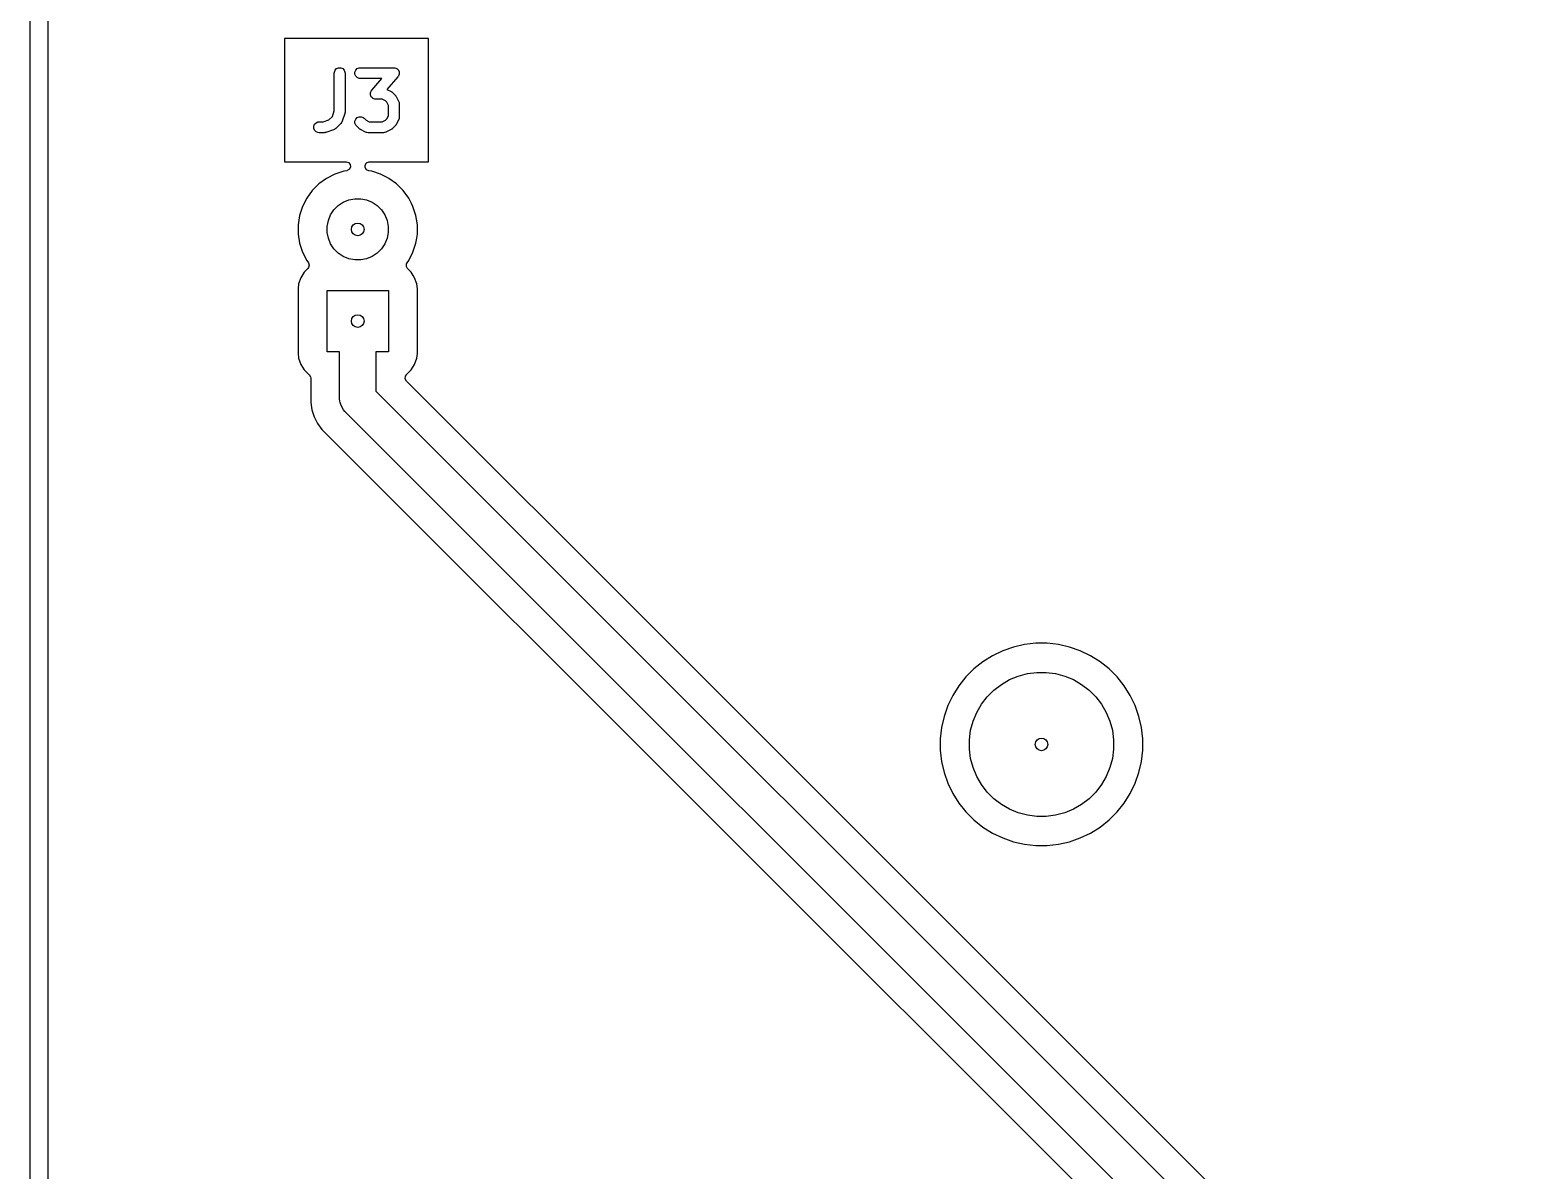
# Model space of a CAD drawing. Extents: x 20 to 124, y -124 to -20.
# Drawn here: x 20 to 61.54, y -72 to -40.43 of the extents above; entities that cross this region are included whole.
import ezdxf

# ---------------------------------------------------------------- set-up
doc = ezdxf.new("R2010")
doc.units = 0
doc.layers.add('BLACK', color=7, linetype='CONTINUOUS')
doc.layers.add('WHITE', color=7, linetype='CONTINUOUS')

msp = doc.modelspace()

# ---------------------------------------------------------------- linework, layer by layer
at = {"layer": 'BLACK', "linetype": 'CONTINUOUS'}
for p, q in [((20.5005, -44.078053), (20.5005, -35.011723)), ((31.027225, -40.663687), (27.043071, -40.663687)), ((27.043071, -40.663687), (27.043071, -44.078053)), ((31.027225, -44.078053), (31.027225, -40.663687)), ((28.422882, -41.591564), (28.44528, -41.537492)), ((28.44528, -41.537492), (28.486664, -41.496108)), ((28.486664, -41.496108), (28.540736, -41.47371)), ((28.540736, -41.47371), (28.599264, -41.47371)), ((28.599264, -41.47371), (28.653336, -41.496108)), ((28.653336, -41.496108), (28.69472, -41.537492)), ((28.69472, -41.537492), (28.717118, -41.591564)), ((28.99431, -41.591564), (29.016708, -41.537492)), ((29.016708, -41.537492), (29.058092, -41.496108)), ((29.058092, -41.496108), (29.112164, -41.47371)), ((29.112164, -41.47371), (29.141428, -41.470828)), ((29.141428, -41.470828), (30.07, -41.470828)), ((30.07, -41.470828), (30.085477, -41.472352)), ((30.085477, -41.472352), (30.089412, -41.47209)), ((30.089412, -41.47209), (30.092122, -41.473006)), ((30.092122, -41.473006), (30.099264, -41.47371)), ((30.099264, -41.47371), (30.121778, -41.483036)), ((30.121778, -41.483036), (30.144854, -41.49084)), ((30.144854, -41.49084), (30.148661, -41.494171)), ((30.148661, -41.494171), (30.153336, -41.496108)), ((30.153336, -41.496108), (30.170565, -41.513337)), ((30.170565, -41.513337), (30.188901, -41.529381)), ((30.188901, -41.529381), (30.191143, -41.533915)), ((30.191143, -41.533915), (30.19472, -41.537492)), ((30.19472, -41.537492), (30.204046, -41.560008)), ((28.42, -41.620828), (28.422882, -41.591564)), ((28.42, -42.667916), (28.42, -41.620828)), ((28.717118, -41.591564), (28.72, -41.620828)), ((28.72, -41.620828), (28.72, -42.692257)), ((28.99431, -41.650092), (28.99431, -41.591564)), ((29.016708, -41.704164), (28.99431, -41.650092)), ((29.058092, -41.745548), (29.016708, -41.704164)), ((29.112164, -41.767946), (29.058092, -41.745548)), ((29.141428, -41.770828), (29.112164, -41.767946)), ((29.739435, -41.770828), (29.141428, -41.770828)), ((29.457113, -42.093481), (29.739435, -41.770828)), ((30.182886, -41.719604), (29.875952, -42.070386)), ((30.191929, -41.706954), (30.182886, -41.719604)), ((30.19472, -41.704164), (30.191929, -41.706954)), ((30.195815, -41.701519), (30.19472, -41.704164)), ((30.199988, -41.695683), (30.195815, -41.701519)), ((30.207793, -41.672603), (30.199988, -41.695683)), ((30.204046, -41.560008), (30.214845, -41.581844)), ((30.217118, -41.650092), (30.207793, -41.672603)), ((30.214845, -41.581844), (30.215181, -41.586888)), ((30.215181, -41.586888), (30.217118, -41.591564)), ((30.217118, -41.591564), (30.217118, -41.615939)), ((30.217118, -41.615939), (30.218738, -41.64024)), ((30.218738, -41.64024), (30.217118, -41.64503)), ((30.217118, -41.64503), (30.217118, -41.650092)), ((29.421261, -42.172845), (29.422882, -42.168052)), ((29.422882, -42.197154), (29.421261, -42.172845)), ((29.422882, -42.162993), (29.432205, -42.140484)), ((29.422882, -42.168052), (29.422882, -42.162993)), ((29.422882, -42.221521), (29.422882, -42.197154)), ((29.424818, -42.226196), (29.422882, -42.221521)), ((29.425155, -42.231241), (29.424818, -42.226196)), ((29.435953, -42.253076), (29.425155, -42.231241)), ((29.432205, -42.140484), (29.440012, -42.117403)), ((29.44528, -42.275593), (29.435953, -42.253076)), ((29.440012, -42.117403), (29.444183, -42.111566)), ((29.444183, -42.111566), (29.44528, -42.108921)), ((29.44528, -42.108921), (29.448069, -42.106131)), ((29.448856, -42.279169), (29.44528, -42.275593)), ((29.448069, -42.106131), (29.457113, -42.093481)), ((29.451099, -42.283704), (29.448856, -42.279169)), ((29.469434, -42.299747), (29.451099, -42.283704)), ((29.486664, -42.316977), (29.469434, -42.299747)), ((29.491338, -42.318913), (29.486664, -42.316977)), ((29.495146, -42.322245), (29.491338, -42.318913)), ((29.518227, -42.330051), (29.495146, -42.322245)), ((29.540736, -42.339375), (29.518227, -42.330051)), ((29.547873, -42.340077), (29.540736, -42.339375)), ((29.550588, -42.340996), (29.547873, -42.340077)), ((29.554527, -42.340733), (29.550588, -42.340996)), ((29.57, -42.342257), (29.554527, -42.340733)), ((29.748876, -42.342257), (29.57, -42.342257)), ((29.838289, -42.386963), (29.748876, -42.342257)), ((29.875952, -42.070386), (29.994225, -42.129521)), ((29.994225, -42.129521), (30.006819, -42.137449)), ((30.006819, -42.137449), (30.010479, -42.138965)), ((30.010479, -42.138965), (30.014599, -42.142346)), ((30.014599, -42.142346), (30.01911, -42.145186)), ((30.01911, -42.145186), (30.021704, -42.148177)), ((30.021704, -42.148177), (30.03321, -42.15762)), ((30.03321, -42.15762), (30.104638, -42.229049)), ((30.104638, -42.229049), (30.114076, -42.240549)), ((30.114076, -42.240549), (30.11707, -42.243146)), ((30.11707, -42.243146), (30.11991, -42.247658)), ((30.11991, -42.247658), (30.123292, -42.251779)), ((30.123292, -42.251779), (30.124807, -42.255438)), ((30.124807, -42.255438), (30.132735, -42.268032)), ((30.132735, -42.268032), (30.204164, -42.410888)), ((28.367466, -42.825514), (28.42, -42.667916)), ((28.712302, -42.739692), (28.640873, -42.953977)), ((28.715601, -42.725182), (28.712302, -42.739692)), ((28.717118, -42.721521), (28.715601, -42.725182)), ((28.71764, -42.716212), (28.717118, -42.721521)), ((28.718822, -42.711018), (28.71764, -42.716212)), ((28.72, -42.692257), (28.718541, -42.707068)), ((28.718541, -42.707068), (28.718822, -42.711018)), ((29.875292, -42.423967), (29.838289, -42.386963)), ((29.92, -42.513381), (29.875292, -42.423967)), ((29.92, -42.799703), (29.92, -42.513381)), ((30.204164, -42.410888), (30.214673, -42.438352)), ((30.214673, -42.438352), (30.215054, -42.443726)), ((30.215054, -42.443726), (30.217118, -42.448707)), ((30.217118, -42.448707), (30.22, -42.477971)), ((30.22, -42.477971), (30.22, -42.835114)), ((27.851453, -43.091564), (27.873851, -43.037492)), ((27.851453, -43.150092), (27.851453, -43.091564)), ((27.873851, -43.204164), (27.851453, -43.150092)), ((27.873851, -43.037492), (27.915235, -42.996108)), ((27.915235, -43.245548), (27.873851, -43.204164)), ((27.915235, -42.996108), (27.969307, -42.97371)), ((27.969307, -42.97371), (27.998571, -42.970828)), ((27.998571, -42.970828), (28.117085, -42.970828)), ((28.117085, -42.970828), (28.274687, -42.918294)), ((28.403148, -43.191703), (28.188862, -43.263131)), ((28.274687, -42.918294), (28.367466, -42.825514)), ((28.429999, -43.179715), (28.403148, -43.191703)), ((28.43407, -43.176183), (28.429999, -43.179715)), ((28.43905, -43.174121), (28.43407, -43.176183)), ((28.46178, -43.155466), (28.43905, -43.174121)), ((28.604637, -43.012608), (28.46178, -43.155466)), ((28.623292, -42.989877), (28.604637, -43.012608)), ((28.625354, -42.984897), (28.623292, -42.989877)), ((28.628885, -42.980827), (28.625354, -42.984897)), ((28.640873, -42.953977), (28.628885, -42.980827)), ((28.99431, -42.948708), (29.016707, -42.894636)), ((28.99431, -43.007234), (28.99431, -42.948708)), ((29.016707, -43.061306), (28.99431, -43.007234)), ((29.016707, -42.894636), (29.058093, -42.85325)), ((29.035362, -43.084037), (29.016707, -43.061306)), ((29.106791, -43.155466), (29.035362, -43.084037)), ((29.058093, -42.85325), (29.112165, -42.830853)), ((29.118295, -43.164907), (29.106791, -43.155466)), ((29.112165, -42.830853), (29.170691, -42.830853)), ((29.12089, -43.167899), (29.118295, -43.164907)), ((29.125399, -43.170737), (29.12089, -43.167899)), ((29.129522, -43.174121), (29.125399, -43.170737)), ((29.133183, -43.175637), (29.129522, -43.174121)), ((29.145775, -43.183564), (29.133183, -43.175637)), ((29.288633, -43.254992), (29.145775, -43.183564)), ((29.170691, -42.830853), (29.224763, -42.85325)), ((29.224763, -42.85325), (29.247494, -42.871905)), ((29.247494, -42.871905), (29.30171, -42.926121)), ((29.30171, -42.926121), (29.391124, -42.970828)), ((29.391124, -42.970828), (29.748876, -42.970828)), ((29.748876, -42.970828), (29.838289, -42.926121)), ((29.838289, -42.926121), (29.875292, -42.889117)), ((29.994225, -43.183564), (29.851366, -43.254992)), ((29.875292, -42.889117), (29.92, -42.799703)), ((30.006819, -43.175635), (29.994225, -43.183564)), ((30.010479, -43.17412), (30.006819, -43.175635)), ((30.014599, -43.170738), (30.010479, -43.17412)), ((30.01911, -43.167899), (30.014599, -43.170738)), ((30.021704, -43.164907), (30.01911, -43.167899)), ((30.03321, -43.155465), (30.021704, -43.164907)), ((30.104638, -43.084036), (30.03321, -43.155465)), ((30.114076, -43.072535), (30.104638, -43.084036)), ((30.11707, -43.069939), (30.114076, -43.072535)), ((30.11991, -43.065426), (30.11707, -43.069939)), ((30.123292, -43.061306), (30.11991, -43.065426)), ((30.124807, -43.057646), (30.123292, -43.061306)), ((30.132735, -43.045053), (30.124807, -43.057646)), ((30.204164, -42.902197), (30.132735, -43.045053)), ((30.214673, -42.874733), (30.204164, -42.902197)), ((30.215054, -42.869358), (30.214673, -42.874733)), ((30.217118, -42.864378), (30.215054, -42.869358)), ((30.22, -42.835114), (30.217118, -42.864378)), ((27.969307, -43.267946), (27.915235, -43.245548)), ((27.998571, -43.270828), (27.969307, -43.267946)), ((28.141428, -43.270828), (27.998571, -43.270828)), ((28.156233, -43.269369), (28.141428, -43.270828)), ((28.160188, -43.269651), (28.156233, -43.269369)), ((28.165389, -43.268468), (28.160188, -43.269651)), ((28.170692, -43.267946), (28.165389, -43.268468)), ((28.174349, -43.26643), (28.170692, -43.267946)), ((28.188862, -43.263131), (28.174349, -43.26643)), ((29.316096, -43.265502), (29.288633, -43.254992)), ((29.321471, -43.265883), (29.316096, -43.265502)), ((29.32645, -43.267946), (29.321471, -43.265883)), ((29.355714, -43.270828), (29.32645, -43.267946)), ((29.784285, -43.270828), (29.355714, -43.270828)), ((29.813549, -43.267946), (29.784285, -43.270828)), ((29.818527, -43.265883), (29.813549, -43.267946)), ((29.823903, -43.265502), (29.818527, -43.265883)), ((29.851366, -43.254992), (29.823903, -43.265502)), ((20.5005, -80.448053), (20.5005, -44.078053)), ((27.043071, -44.078053), (28.746907, -44.078053)), ((28.436423, -44.417922), (28.204945, -44.535868)), ((28.683506, -44.33764), (28.436423, -44.417922)), ((28.766305, -44.324526), (28.683506, -44.33764)), ((28.746907, -44.078053), (28.813946, -44.097738)), ((28.781842, -44.32103), (28.766305, -44.324526)), ((28.84062, -44.283256), (28.781842, -44.32103)), ((28.813946, -44.097738), (28.859701, -44.150542)), ((28.869645, -44.2197), (28.84062, -44.283256)), ((28.859701, -44.150542), (28.869645, -44.2197)), ((29.273629, -44.235285), (29.274627, -44.165423)), ((29.31056, -44.294597), (29.273629, -44.235285)), ((29.274627, -44.165423), (29.313237, -44.10719)), ((29.373695, -44.324526), (29.31056, -44.294597)), ((29.313237, -44.10719), (29.3772, -44.079076)), ((29.456493, -44.33764), (29.373695, -44.324526)), ((29.3772, -44.079076), (29.393093, -44.078053)), ((29.393093, -44.078053), (31.027225, -44.078053)), ((29.703576, -44.417922), (29.456493, -44.33764)), ((29.862764, -44.499034), (29.703576, -44.417922)), ((27.994768, -44.688571), (27.811071, -44.872268)), ((27.994774, -44.688566), (27.994768, -44.688571)), ((28.204945, -44.535868), (27.994774, -44.688566)), ((29.935051, -44.535866), (29.862764, -44.499034)), ((30.145229, -44.688569), (29.935051, -44.535866)), ((30.328931, -44.872271), (30.145229, -44.688569)), ((27.658368, -45.082445), (27.540422, -45.313923)), ((27.811066, -44.872274), (27.658368, -45.082445)), ((27.811071, -44.872268), (27.811066, -44.872274)), ((28.530766, -45.290441), (28.669313, -45.197867)), ((28.669313, -45.197867), (28.823258, -45.134101)), ((28.823258, -45.134101), (28.986685, -45.101593)), ((28.986685, -45.101593), (29.153315, -45.101593)), ((29.153315, -45.101593), (29.316742, -45.134101)), ((29.316742, -45.134101), (29.470687, -45.197867)), ((29.470687, -45.197867), (29.609234, -45.290441)), ((30.481634, -45.082449), (30.328931, -44.872271)), ((30.556787, -45.229945), (30.481634, -45.082449)), ((30.599577, -45.313923), (30.556787, -45.229945)), ((27.46014, -45.561006), (27.4195, -45.817597)), ((27.540422, -45.313923), (27.46014, -45.561006)), ((28.256601, -45.700758), (28.320367, -45.546813)), ((28.320367, -45.546813), (28.412941, -45.408266)), ((28.412941, -45.408266), (28.530766, -45.290441)), ((29.609234, -45.290441), (29.727059, -45.408266)), ((29.727059, -45.408266), (29.819633, -45.546813)), ((29.819633, -45.546813), (29.883399, -45.700758)), ((30.599577, -45.313925), (30.599577, -45.313923)), ((30.599579, -45.313928), (30.599577, -45.313925)), ((30.67986, -45.561007), (30.599579, -45.313928)), ((30.696733, -45.667539), (30.67986, -45.561007)), ((30.7205, -45.817597), (30.696733, -45.667539)), ((27.4195, -45.817597), (27.4195, -46.077402)), ((27.4195, -46.077402), (27.46014, -46.333993)), ((28.224093, -45.864185), (28.256601, -45.700758)), ((28.224093, -46.030815), (28.224093, -45.864185)), ((28.256601, -46.194242), (28.224093, -46.030815)), ((29.883399, -45.700758), (29.915907, -45.864185)), ((29.915907, -46.030815), (29.883399, -46.194242)), ((29.915907, -45.864185), (29.915907, -46.030815)), ((30.702539, -46.190798), (30.7205, -46.077402)), ((30.7205, -46.077402), (30.7205, -45.817597)), ((27.46014, -46.333993), (27.540422, -46.581076)), ((28.320367, -46.348187), (28.256601, -46.194242)), ((28.412941, -46.486734), (28.320367, -46.348187)), ((28.530766, -46.604559), (28.412941, -46.486734)), ((29.727059, -46.486734), (29.609234, -46.604559)), ((29.819633, -46.348187), (29.727059, -46.486734)), ((29.883399, -46.194242), (29.819633, -46.348187)), ((30.599579, -46.581072), (30.67986, -46.333993)), ((30.67986, -46.333993), (30.702539, -46.190798)), ((27.540422, -46.581076), (27.658368, -46.812554)), ((27.658368, -46.812554), (27.703213, -46.874279)), ((27.703213, -46.874279), (27.726693, -46.940085)), ((27.726693, -46.940085), (27.710867, -47.008139)), ((28.669313, -46.697133), (28.530766, -46.604559)), ((28.823258, -46.760899), (28.669313, -46.697133)), ((28.986685, -46.793407), (28.823258, -46.760899)), ((29.153315, -46.793407), (28.986685, -46.793407)), ((29.316742, -46.760899), (29.153315, -46.793407)), ((29.470687, -46.697133), (29.316742, -46.760899)), ((29.609234, -46.604559), (29.470687, -46.697133)), ((30.415938, -46.973522), (30.420922, -46.90383)), ((30.420922, -46.90383), (30.436784, -46.87428)), ((30.436784, -46.87428), (30.481634, -46.812551)), ((30.481634, -46.812551), (30.599579, -46.581072)), ((27.494211, -47.287976), (27.434631, -47.458245)), ((27.590183, -47.135239), (27.494211, -47.287976)), ((27.690577, -47.034845), (27.590183, -47.135239)), ((27.710867, -47.008139), (27.690577, -47.034845)), ((30.449423, -47.034845), (30.415938, -46.973522)), ((30.549816, -47.135238), (30.449423, -47.034845)), ((30.606582, -47.22558), (30.549816, -47.135238)), ((30.645788, -47.287976), (30.606582, -47.22558)), ((30.705368, -47.458245), (30.645788, -47.287976)), ((27.43463, -47.45825), (27.4195, -47.592539)), ((27.4195, -47.592539), (27.4195, -49.38246)), ((27.434631, -47.458245), (27.43463, -47.45825)), ((28.22, -49.3375), (28.22, -47.6375)), ((28.22, -47.6375), (29.92, -47.6375)), ((29.92, -47.6375), (29.92, -49.3375)), ((30.705369, -47.45825), (30.705368, -47.458245)), ((30.720499, -47.592539), (30.705369, -47.45825)), ((30.7205, -47.592543), (30.720499, -47.592539)), ((30.7205, -49.382456), (30.7205, -47.592543)), ((27.4195, -49.38246), (27.43463, -49.516749)), ((28.57, -49.3375), (28.22, -49.3375)), ((28.57, -50.6392), (28.57, -49.3375)), ((29.92, -49.3375), (29.57, -49.3375)), ((29.57, -49.3375), (29.57, -50.432093)), ((30.705792, -49.512999), (30.720499, -49.38246)), ((30.720499, -49.38246), (30.7205, -49.382456)), ((27.43463, -49.516749), (27.434631, -49.516754)), ((27.434631, -49.516754), (27.494211, -49.687023)), ((27.494211, -49.687023), (27.590182, -49.839759)), ((27.590182, -49.839759), (27.590184, -49.839762)), ((27.590184, -49.839762), (27.717738, -49.967316)), ((30.422262, -49.967316), (30.549816, -49.839762)), ((30.549816, -49.839762), (30.645789, -49.687022)), ((30.645789, -49.687022), (30.705368, -49.516755)), ((30.705368, -49.516755), (30.705792, -49.512999)), ((27.717738, -49.967316), (27.717742, -49.967319)), ((27.717742, -49.967319), (27.722809, -49.971359)), ((27.722809, -49.971359), (27.762952, -50.028546)), ((27.762952, -50.028546), (27.7695, -50.068309)), ((27.7695, -50.068309), (27.7695, -50.741551)), ((30.383977, -50.086154), (30.388961, -50.016462)), ((30.417462, -50.147477), (30.383977, -50.086154)), ((30.388961, -50.016462), (30.417462, -49.972114)), ((30.417462, -49.972114), (30.422256, -49.967319)), ((37.34088, -57.070895), (30.417462, -50.147477)), ((30.422256, -49.967319), (30.422262, -49.967316)), ((28.574277, -50.704447), (28.57, -50.6392)), ((29.57, -50.432093), (60.904153, -81.766246)), ((27.7695, -50.741551), (27.801522, -50.943734)), ((27.801522, -50.943734), (27.864781, -51.138423)), ((28.574277, -50.704463), (28.574277, -50.704447)), ((28.584215, -50.741551), (28.574277, -50.704463)), ((28.60806, -50.830542), (28.584215, -50.741551)), ((28.673323, -50.943581), (28.60806, -50.830542)), ((28.673338, -50.943596), (28.673323, -50.943581)), ((28.716447, -50.992753), (28.673338, -50.943596)), ((60.0506, -82.326906), (28.716447, -50.992753)), ((27.864781, -51.138423), (27.911246, -51.229614)), ((27.911246, -51.229614), (27.957713, -51.320811)), ((27.957713, -51.320811), (28.078034, -51.486419)), ((28.078034, -51.486419), (28.078036, -51.486421)), ((28.078036, -51.486421), (59.213781, -82.622166)), ((40.325207, -60.055222), (37.34088, -57.070895)), ((46.921604, -57.621098), (46.638213, -57.757572)), ((47.218498, -57.517211), (46.921604, -57.621098)), ((47.2185, -57.51721), (47.218498, -57.517211)), ((47.525156, -57.447218), (47.2185, -57.51721)), ((47.525172, -57.447216), (47.525156, -57.447218)), ((47.837722, -57.412), (47.525172, -57.447216)), ((47.837727, -57.412), (47.837722, -57.412)), ((48.152273, -57.412), (47.837727, -57.412)), ((48.152277, -57.412), (48.152273, -57.412)), ((48.464827, -57.447216), (48.152277, -57.412)), ((48.464843, -57.447218), (48.464827, -57.447216)), ((48.771499, -57.51721), (48.464843, -57.447218)), ((48.771501, -57.517211), (48.771499, -57.51721)), ((49.068395, -57.621098), (48.771501, -57.517211)), ((49.351786, -57.757572), (49.068395, -57.621098)), ((46.125956, -58.121038), (45.903538, -58.343456)), ((46.371878, -57.924922), (46.125956, -58.121038)), ((46.638213, -57.757572), (46.371878, -57.924922)), ((49.351789, -57.757574), (49.351786, -57.757572)), ((49.618123, -57.924923), (49.351789, -57.757574)), ((49.864044, -58.121039), (49.618123, -57.924923)), ((50.086461, -58.343456), (49.864044, -58.121039)), ((45.903538, -58.343456), (45.707422, -58.589378)), ((46.676308, -58.70882), (46.88386, -58.549561)), ((46.88386, -58.549561), (47.110423, -58.418755)), ((47.110423, -58.418755), (47.352121, -58.31864)), ((47.352121, -58.31864), (47.604819, -58.250929)), ((47.604819, -58.250929), (47.864194, -58.216782)), ((47.864194, -58.216782), (48.125806, -58.216782)), ((48.125806, -58.216782), (48.385181, -58.250929)), ((48.385181, -58.250929), (48.637879, -58.31864)), ((48.637879, -58.31864), (48.879577, -58.418755)), ((48.879577, -58.418755), (49.10614, -58.549561)), ((49.10614, -58.549561), (49.313692, -58.70882)), ((50.282577, -58.589377), (50.086461, -58.343456)), ((45.540072, -58.855713), (45.403598, -59.139104)), ((45.707422, -58.589378), (45.540072, -58.855713)), ((46.332061, -59.10136), (46.49132, -58.893808)), ((46.49132, -58.893808), (46.676308, -58.70882)), ((49.313692, -58.70882), (49.49868, -58.893808)), ((49.49868, -58.893808), (49.657939, -59.10136)), ((50.449926, -58.855711), (50.282577, -58.589377)), ((50.586402, -59.139106), (50.449926, -58.855711)), ((45.403598, -59.139104), (45.299711, -59.435998)), ((46.10114, -59.569621), (46.201255, -59.327923)), ((46.201255, -59.327923), (46.332061, -59.10136)), ((49.657939, -59.10136), (49.788745, -59.327923)), ((49.788745, -59.327923), (49.88886, -59.569621)), ((50.690289, -59.436), (50.586402, -59.139106)), ((45.229716, -59.742672), (45.1945, -60.055222)), ((45.229718, -59.742656), (45.229716, -59.742672)), ((45.29971, -59.436), (45.229718, -59.742656)), ((45.299711, -59.435998), (45.29971, -59.436)), ((46.033429, -59.822319), (46.10114, -59.569621)), ((49.88886, -59.569621), (49.956571, -59.822319)), ((50.760282, -59.74266), (50.690289, -59.436)), ((50.795499, -60.055222), (50.760282, -59.74266)), ((61.542571, -81.272586), (40.325207, -60.055222)), ((45.1945, -60.055222), (45.1945, -60.369777)), ((45.999282, -60.081694), (46.033429, -59.822319)), ((45.999282, -60.343306), (45.999282, -60.081694)), ((49.956571, -59.822319), (49.990718, -60.081694)), ((49.990718, -60.081694), (49.990718, -60.343306)), ((50.7955, -60.055227), (50.795499, -60.055222)), ((50.7955, -60.369773), (50.7955, -60.055227)), ((45.1945, -60.369777), (45.229716, -60.682327)), ((46.033429, -60.602681), (45.999282, -60.343306)), ((46.10114, -60.855379), (46.033429, -60.602681)), ((49.956571, -60.602681), (49.88886, -60.855379)), ((49.990718, -60.343306), (49.956571, -60.602681)), ((50.760282, -60.68234), (50.7955, -60.369773)), ((45.229716, -60.682327), (45.229718, -60.682343)), ((45.229718, -60.682343), (45.29971, -60.988999)), ((45.29971, -60.988999), (45.299711, -60.989001)), ((45.299711, -60.989001), (45.403598, -61.285895)), ((46.201255, -61.097077), (46.10114, -60.855379)), ((49.88886, -60.855379), (49.788745, -61.097077)), ((50.586402, -61.285894), (50.690289, -60.989)), ((50.690289, -60.989), (50.760282, -60.68234)), ((45.403598, -61.285895), (45.540072, -61.569286)), ((46.332061, -61.32364), (46.201255, -61.097077)), ((46.49132, -61.531192), (46.332061, -61.32364)), ((49.657939, -61.32364), (49.49868, -61.531192)), ((49.788745, -61.097077), (49.657939, -61.32364)), ((50.449926, -61.569289), (50.586402, -61.285894)), ((45.540072, -61.569286), (45.540074, -61.569289)), ((45.540074, -61.569289), (45.707423, -61.835623)), ((45.707423, -61.835623), (45.903539, -62.081544)), ((46.676308, -61.71618), (46.49132, -61.531192)), ((46.88386, -61.875439), (46.676308, -61.71618)), ((47.110423, -62.006245), (46.88386, -61.875439)), ((49.10614, -61.875439), (48.879577, -62.006245)), ((49.313692, -61.71618), (49.10614, -61.875439)), ((49.49868, -61.531192), (49.313692, -61.71618)), ((50.086461, -62.081544), (50.282577, -61.835623)), ((50.282577, -61.835623), (50.449926, -61.569289)), ((45.903539, -62.081544), (46.125956, -62.303961)), ((46.125956, -62.303961), (46.371877, -62.500077)), ((47.352121, -62.10636), (47.110423, -62.006245)), ((47.604819, -62.174071), (47.352121, -62.10636)), ((47.864194, -62.208218), (47.604819, -62.174071)), ((48.125806, -62.208218), (47.864194, -62.208218)), ((48.385181, -62.174071), (48.125806, -62.208218)), ((48.637879, -62.10636), (48.385181, -62.174071)), ((48.879577, -62.006245), (48.637879, -62.10636)), ((49.618123, -62.500077), (49.864044, -62.303961)), ((49.864044, -62.303961), (50.086461, -62.081544)), ((46.371877, -62.500077), (46.638211, -62.667426)), ((46.638211, -62.667426), (46.921606, -62.803902)), ((49.068394, -62.803902), (49.351789, -62.667426)), ((49.351789, -62.667426), (49.618123, -62.500077)), ((46.921606, -62.803902), (47.2185, -62.907789)), ((47.2185, -62.907789), (47.52516, -62.977782)), ((47.52516, -62.977782), (47.837723, -63.012999)), ((47.837723, -63.012999), (47.837724, -63.013)), ((47.837724, -63.013), (47.837727, -63.013)), ((47.837727, -63.013), (48.152276, -63.013)), ((48.152276, -63.012999), (48.46484, -62.977782)), ((48.152276, -63.013), (48.152276, -63.012999)), ((48.46484, -62.977782), (48.7715, -62.907789)), ((48.7715, -62.907789), (49.068394, -62.803902))]:
    msp.add_line(p, q, dxfattribs=at)
at = {"layer": 'BLACK'}
for centre in [(29.07, -45.9475), (29.07, -48.4875), (47.995, -60.2125)]:
    msp.add_circle(centre, 0.175, dxfattribs=at)
at = {"layer": 'WHITE', "linetype": 'CONTINUOUS'}
msp.add_line((20, -124), (20, -20), dxfattribs=at)
at = {"layer": 'WHITE'}
for centre in [(29.07, -45.9475), (29.07, -48.4875), (47.995, -60.2125)]:
    msp.add_circle(centre, 0.175, dxfattribs=at)

doc.saveas('drawing.dxf')
